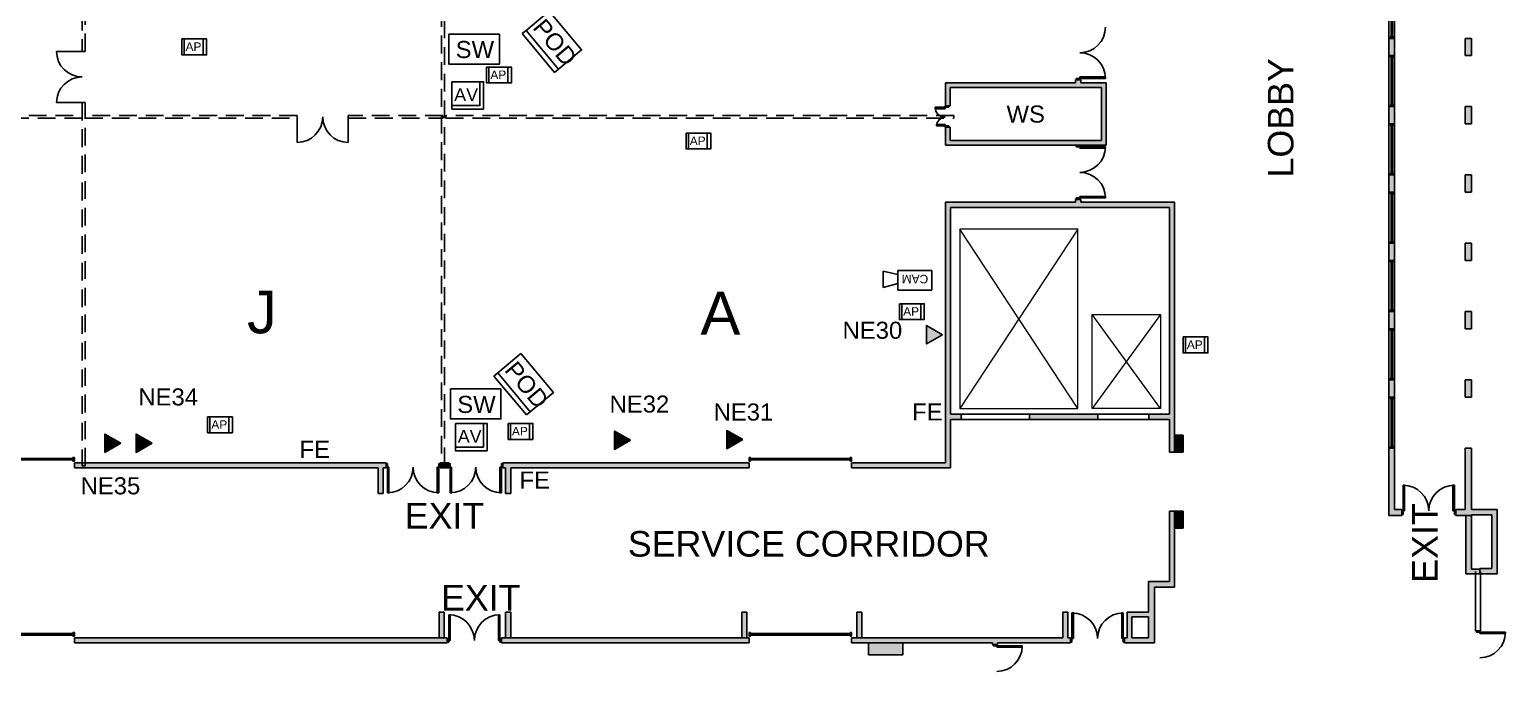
# Model space of a CAD drawing. Header units: inches. Extents: x 619 to 4432, y -2787 to -96.
# Drawn here: x 2310 to 4384, y -2787 to -1885 of the extents above; entities that cross this region are included whole.
import ezdxf
from ezdxf.enums import TextEntityAlignment as Align

# ---------------------------------------------------------------- set-up
doc = ezdxf.new("R2010")
doc.units = ezdxf.units.IN
doc.header["$LTSCALE"] = 100
doc.header["$MEASUREMENT"] = 0
doc.linetypes.add('HIDDEN', pattern=[0.375, 0.25, -0.125])
for name, color, linetype in [('ap_location', 50, 'CONTINUOUS'), ('av_hardware', 62, 'CONTINUOUS'), ('bldg_airwall', 52, 'HIDDEN'), ('bldg_airwall_text', 56, 'CONTINUOUS'), ('bldg_doors', 9, 'CONTINUOUS'), ('bldg_doors_service', 7, 'CONTINUOUS'), ('bldg_fire', 1, 'CONTINUOUS'), ('bldg_glass', 9, 'CONTINUOUS'), ('bldg_text90', 94, 'CONTINUOUS'), ('bldg_wallint', 9, 'CONTINUOUS'), ('bldg_wallintsol', 9, 'CONTINUOUS'), ('data_jack', 110, 'CONTINUOUS'), ('switch_location', 40, 'CONTINUOUS')]:
    doc.layers.add(name, color=color, linetype=linetype)
doc.layers.add('bldg_elev', color=9, linetype='CONTINUOUS', lineweight=18)
doc.styles.add('bldgtx36', font='arial.ttf', dxfattribs={"height": 36})
doc.styles.add('bldgtx48', font='arial.ttf', dxfattribs={"height": 48})
doc.styles.add('showtx24', font='arial.ttf', dxfattribs={"height": 24})

msp = doc.modelspace()

# ---------------------------------------------------------------- hatches: boundary and pattern name
at = {"layer": 'bldg_wallintsol'}
h = msp.add_hatch(color=256, dxfattribs=at)
h.paths.add_polyline_path([(4228.6, -1897.4), (4220.5, -1897.4), (4220.5, -1921.4), (4228.6, -1921.4)])
h.paths.add_polyline_path([(4228.6, -1993.4), (4220.5, -1993.4), (4220.5, -2017.4), (4228.6, -2017.4)])
h.paths.add_polyline_path([(4336.6, -1897.4), (4327.6, -1897.4), (4327.6, -1921.4), (4336.6, -1921.4)])
h.paths.add_polyline_path([(4336.6, -1993.4), (4327.6, -1993.4), (4327.6, -2017.4), (4336.6, -2017.4)])
h.paths.add_polyline_path([(4228.6, -2089.4), (4220.5, -2089.4), (4220.5, -2113.4), (4228.6, -2113.4)])
h.paths.add_polyline_path([(4336.6, -2089.4), (4327.6, -2089.4), (4327.6, -2113.4), (4336.6, -2113.4)])
for points in [[(3604.1, -2022.3), (3597.5, -2022.3), (3597.5, -2047.7), (3780.2, -2047.7), (3787.5, -2047.7), (3823.5, -2047.7), (3823.5, -1959.7), (3787.5, -1959.7), (3787.5, -1955.7), (3780.2, -1955.7), (3780.2, -1959.7), (3597.5, -1959.7), (3597.5, -1992.3), (3604.1, -1992.3), (3604.1, -1966.4), (3787.5, -1966.4), (3816.8, -1966.4), (3816.8, -2041.1), (3787.5, -2041.1), (3604.1, -2041.1)], [(3604.7, -2135), (3787.5, -2135), (3912.2, -2135), (3912.2, -2425.7), (3883.5, -2425.7), (3883.5, -2433), (3912.2, -2433), (3912.2, -2479.1), (3919.5, -2479.1), (3919.5, -2425.7), (3919.5, -2127.7), (3787.5, -2127.7), (3787.5, -2123.7), (3780.2, -2123.7), (3780.2, -2127.7), (3597.5, -2127.7), (3597.5, -2425.7), (3597.5, -2493.7), (3465.5, -2493.7), (3465.5, -2501), (3604.7, -2501), (3604.7, -2433), (3621.5, -2433), (3621.5, -2425.7), (3604.7, -2425.7)], [(3811.5, -2425.7), (3715.5, -2425.7), (3715.5, -2433), (3811.5, -2433)], [(3931.5, -2455.1), (3919.5, -2455.1), (3919.5, -2479.1), (3931.5, -2479.1)], [(4228.6, -2473.4), (4220.5, -2473.4), (4220.5, -2567.9), (4238.6, -2567.9), (4238.6, -2559.7), (4228.6, -2559.7)], [(4336.6, -2473.4), (4327.6, -2473.4), (4327.6, -2559.7), (4314.6, -2559.7), (4314.6, -2567.9), (4336.6, -2567.9), (4336.6, -2567.2), (4365.1, -2567.2), (4365.1, -2642.2), (4348.6, -2642.2), (4348.6, -2649.7), (4372.6, -2649.7), (4372.6, -2559.7), (4336.6, -2559.7)], [(2811.5, -2493.7), (2803.8, -2493.7), (2373.5, -2493.7), (2373.5, -2501), (2800.2, -2501), (2800.2, -2537), (2807.5, -2537), (2807.5, -2501), (2811.5, -2501)], [(2899.5, -2493.7), (2887.5, -2493.7), (2887.5, -2501), (2899.5, -2501)], [(3321.5, -2493.7), (2983.1, -2493.7), (2975.5, -2493.7), (2975.5, -2501), (2979.5, -2501), (2979.5, -2537), (2986.7, -2537), (2986.7, -2501), (3321.5, -2501)], [(3931.5, -2561.9), (3919.5, -2561.9), (3919.5, -2585.9), (3931.5, -2585.9)], [(4348.6, -2643.1), (4336.6, -2643.1), (4336.6, -2567.9), (4328.5, -2567.9), (4328.5, -2649.7), (4348.6, -2649.7)], [(2893.2, -2703.7), (2886, -2703.7), (2886, -2739.7), (2893.2, -2739.7)], [(2986.7, -2703.7), (2979.5, -2703.7), (2979.5, -2739.7), (2986.7, -2739.7)], [(3318.6, -2703.7), (3311.4, -2703.7), (3311.4, -2739.7), (3318.6, -2739.7)], [(3773.2, -2739.7), (3769.5, -2739.7), (3769.5, -2703.7), (3762.3, -2703.7), (3762.3, -2739.7), (3465.5, -2739.7), (3465.5, -2747), (3663.4, -2747), (3663.4, -2749.1), (3670.7, -2749.1), (3670.7, -2747), (3769.5, -2747), (3773.2, -2747)], [(3480.1, -2703.7), (3472.8, -2703.7), (3472.8, -2739.7), (3480.1, -2739.7)], [(2897.5, -2739.7), (2373.5, -2739.7), (2373.5, -2747), (2897.5, -2747)], [(3321.5, -2739.7), (2973.5, -2739.7), (2973.5, -2747), (3321.5, -2747)], [(3537.5, -2763.8), (3537.5, -2747), (3489.5, -2747), (3489.5, -2763.8)]]:
    msp.add_hatch(color=256, dxfattribs=at).paths.add_polyline_path(points)
h = msp.add_hatch(color=256, dxfattribs=at)
h.paths.add_polyline_path([(4228.6, -2185.4), (4220.5, -2185.4), (4220.5, -2209.4), (4228.6, -2209.4)])
h.paths.add_polyline_path([(4228.6, -2281.4), (4220.5, -2281.4), (4220.5, -2305.4), (4228.6, -2305.4)])
h.paths.add_polyline_path([(4336.6, -2185.4), (4327.6, -2185.4), (4327.6, -2209.4), (4336.6, -2209.4)])
h.paths.add_polyline_path([(4336.6, -2281.4), (4327.6, -2281.4), (4327.6, -2305.4), (4336.6, -2305.4)])
h.paths.add_polyline_path([(4228.6, -2377.4), (4220.5, -2377.4), (4220.5, -2401.4), (4228.6, -2401.4)])
h.paths.add_polyline_path([(4336.6, -2377.4), (4327.6, -2377.4), (4327.6, -2401.4), (4336.6, -2401.4)])
h = msp.add_hatch(color=256, dxfattribs=at)
h.paths.add_polyline_path([(3891, -2668.7), (3919.5, -2668.7), (3919.5, -2561.9), (3912.2, -2561.9), (3912.2, -2660.7), (3883, -2660.7), (3883, -2703.7), (3852.8, -2703.7), (3852.8, -2739.7), (3849.2, -2739.7), (3849.2, -2747), (3852.8, -2747), (3891, -2747)])
h.paths.add_polyline_path([(3883, -2710.4), (3883, -2739.7), (3859.4, -2739.7), (3859.4, -2710.4)], flags=16)
at = {"layer": 'data_jack'}
h = msp.add_hatch(color=256, dxfattribs=at)
h.dxf.hatch_style = 1
h.paths.add_polyline_path([(3593.3, -2313.9), (3570.9, -2300.9), (3570.9, -2326.8)])
h = msp.add_hatch(color=256, dxfattribs=at)
h.dxf.hatch_style = 1
h.paths.add_polyline_path([(2416.5, -2453.4), (2416.5, -2479.2), (2438.9, -2466.3)])
h = msp.add_hatch(color=256, dxfattribs=at)
h.dxf.hatch_style = 1
h.paths.add_polyline_path([(2460.3, -2453.4), (2460.3, -2479.2), (2482.7, -2466.3)])
h = msp.add_hatch(color=256, dxfattribs=at)
h.dxf.hatch_style = 1
h.paths.add_polyline_path([(3155, -2462.1), (3132.6, -2449.2), (3132.6, -2475)])
h = msp.add_hatch(color=256, dxfattribs=at)
h.dxf.hatch_style = 1
h.paths.add_polyline_path([(3290.4, -2448.4), (3290.4, -2474.2), (3312.8, -2461.3)])

# ---------------------------------------------------------------- linework, layer by layer
at = {"layer": 'ap_location'}
for p, q in [((2527.9, -1898.2), (2527.9, -1920.6)), ((2554.4, -1898.2), (2554.4, -1920.6)), ((2956.1, -1937.7), (2956.1, -1960.1)), ((2982.6, -1937.7), (2982.6, -1960.1)), ((3236.3, -2030.6), (3236.3, -2052.9)), ((3262.8, -2030.6), (3262.8, -2052.9)), ((3536.2, -2270.3), (3536.2, -2292.7)), ((3562.7, -2270.3), (3562.7, -2292.7)), ((3934.8, -2317), (3934.8, -2339.4)), ((3961.3, -2317), (3961.3, -2339.4)), ((2564, -2429.3), (2564, -2451.6)), ((2590.5, -2429.3), (2590.5, -2451.6)), ((2986.4, -2438.6), (2986.4, -2460.9)), ((3012.9, -2438.6), (3012.9, -2460.9))]:
    msp.add_line(p, q, dxfattribs=at)
for points in [[(2524.5, -1898.2), (2559.3, -1898.2), (2559.3, -1920.6), (2524.5, -1920.6)], [(2952.8, -1937.7), (2987.6, -1937.7), (2987.6, -1960.1), (2952.8, -1960.1)], [(3233, -2030.6), (3267.8, -2030.6), (3267.8, -2052.9), (3233, -2052.9)], [(3532.9, -2270.3), (3567.7, -2270.3), (3567.7, -2292.7), (3532.9, -2292.7)], [(3931.5, -2317), (3966.2, -2317), (3966.2, -2339.4), (3931.5, -2339.4)], [(2560.7, -2429.3), (2595.5, -2429.3), (2595.5, -2451.6), (2560.7, -2451.6)], [(2983.1, -2438.6), (3017.9, -2438.6), (3017.9, -2460.9), (2983.1, -2460.9)]]:
    msp.add_lwpolyline(points, close=True, dxfattribs=at)
at = {"layer": 'av_hardware'}
for p, q in [((3008.1, -1886.3), (3002.7, -1890.8)), ((3002.7, -1890.8), (3048.3, -1945.4)), ((3048.3, -1945.4), (3053.8, -1940.8)), ((3509.8, -2247.3), (3509.8, -2224.5)), ((3509.8, -2224.5), (3530.6, -2229.3)), ((3578.4, -2223.6), (3530.6, -2223.6)), ((3530.6, -2223.6), (3530.6, -2251.4)), ((3530.6, -2241.7), (3509.8, -2247.3)), ((3578.4, -2251.4), (3530.6, -2251.4)), ((2968.5, -2367.5), (2963, -2372.1)), ((2963, -2372.1), (3008.7, -2426.6)), ((3008.7, -2426.6), (3014.1, -2422.1))]:
    msp.add_line(p, q, dxfattribs=at)
for points in [[(3040.5, -1859.2), (3086.2, -1913.7), (3053.8, -1940.8), (3008.1, -1886.3)], [(2903.9, -1958.4), (2948.4, -1958.4), (2948.4, -1996.7), (2903.9, -1996.7)], [(2903.9, -1958.4), (2943.4, -1958.4), (2943.4, -1992), (2903.9, -1992)], [(3000.8, -2340.4), (3046.5, -2395), (3014.1, -2422.1), (2968.5, -2367.5)], [(2908.9, -2438.6), (2953.3, -2438.6), (2953.3, -2476.9), (2908.9, -2476.9)], [(2908.9, -2438.6), (2948.3, -2438.6), (2948.3, -2472.1), (2908.9, -2472.1)]]:
    msp.add_lwpolyline(points, close=True, dxfattribs=at)
msp.add_lwpolyline([(3578.4, -2223.6), (3578.4, -2251.4)], dxfattribs=at)
at = {"layer": 'bldg_airwall', "linetype": 'Continuous'}
for p, q in [((2348.5, -1915.7), (2384.5, -1915.7)), ((2348.5, -1987.7), (2384.5, -1987.7)), ((2686.4, -2043.7), (2686.4, -2007.7)), ((2758.4, -2043.7), (2758.4, -2007.7))]:
    msp.add_line(p, q, dxfattribs=at)
at = {"layer": 'bldg_airwall'}
for points in [[(2388.5, -1073.7), (2384.5, -1073.7), (2384.5, -1915.7), (2388.5, -1915.7)], [(2893.5, -1631), (2889.5, -1631), (2889.5, -2497.2), (2893.5, -2497.2)], [(2388.5, -1987.7), (2384.5, -1987.7), (2384.5, -2498), (2388.5, -2498)], [(2084.5, -2005.7), (2384.5, -2005.7), (2384.5, -2009.7), (2084.5, -2009.7)], [(2686.4, -2005.7), (2388.5, -2005.7), (2388.5, -2009.7), (2686.4, -2009.7)], [(2891.4, -2005.7), (2758.4, -2005.7), (2758.4, -2009.7), (2891.4, -2009.7)], [(3609.4, -2005.7), (2895.4, -2005.7), (2895.4, -2009.7), (3609.4, -2009.7)]]:
    msp.add_lwpolyline(points, close=True, dxfattribs=at)
at = {"layer": 'bldg_airwall', "linetype": 'Continuous'}
for centre, start, end in [((2384.5, -1915.7), 180, 270), ((2384.5, -1987.7), 90, 180), ((2686.4, -2007.7), 270, 0), ((2758.4, -2007.7), 180, 270)]:
    msp.add_arc(centre, 36, start, end, dxfattribs=at)
at = {"layer": 'bldg_doors'}
for p, q in [((3781.3, -1953.7), (3781.3, -1955.7)), ((3786.3, -1953.7), (3781.3, -1953.7)), ((3781.3, -1955.7), (3786.3, -1955.7)), ((3786.3, -1953.7), (3786.3, -1951.7)), ((3786.3, -1951.7), (3822.3, -1951.7)), ((3822.3, -1953.7), (3786.3, -1953.7)), ((3786.3, -1955.7), (3786.3, -1953.7)), ((3822.3, -1951.7), (3822.3, -1953.7)), ((3583.1, -1996.3), (3583.1, -1994.3)), ((3583.1, -1994.3), (3597.1, -1994.3)), ((3597.1, -1996.3), (3583.1, -1996.3)), ((3602.1, -1992.3), (3597.1, -1992.3)), ((3597.1, -1992.3), (3597.1, -1994.3)), ((3597.1, -1994.3), (3597.1, -1996.3)), ((3597.1, -1994.3), (3602.1, -1994.3)), ((3602.1, -1994.3), (3602.1, -1992.3)), ((3585.1, -2020.3), (3585.1, -2018.3)), ((3585.1, -2018.3), (3597.1, -2018.3)), ((3597.1, -2020.3), (3585.1, -2020.3)), ((3597.1, -2018.3), (3597.1, -2020.3)), ((3597.1, -2022.3), (3597.1, -2020.3)), ((3597.1, -2020.3), (3602.1, -2020.3)), ((3602.1, -2022.3), (3597.1, -2022.3)), ((3602.1, -2020.3), (3602.1, -2022.3)), ((3781.3, -2049.7), (3781.3, -2047.7)), ((3781.3, -2047.7), (3786.3, -2047.7)), ((3786.3, -2049.7), (3781.3, -2049.7)), ((3786.3, -2047.7), (3786.3, -2049.7)), ((3786.3, -2049.7), (3786.3, -2051.7)), ((3822.3, -2049.7), (3786.3, -2049.7)), ((3786.3, -2051.7), (3822.3, -2051.7)), ((3822.3, -2051.7), (3822.3, -2049.7)), ((3781.3, -2121.7), (3781.3, -2123.7)), ((3786.3, -2121.7), (3781.3, -2121.7)), ((3781.3, -2123.7), (3786.3, -2123.7)), ((3786.3, -2121.7), (3786.3, -2119.7)), ((3786.3, -2119.7), (3822.3, -2119.7)), ((3822.3, -2121.7), (3786.3, -2121.7)), ((3786.3, -2123.7), (3786.3, -2121.7)), ((3822.3, -2119.7), (3822.3, -2121.7)), ((2813.5, -2494.9), (2811.5, -2494.9)), ((2811.5, -2494.9), (2811.5, -2499.9)), ((2811.5, -2499.9), (2813.5, -2499.9)), ((2813.5, -2499.9), (2813.5, -2494.9)), ((2813.5, -2499.9), (2815.5, -2499.9)), ((2813.5, -2535.9), (2813.5, -2499.9)), ((2815.5, -2499.9), (2815.5, -2535.9)), ((2885.5, -2499.9), (2883.5, -2499.9)), ((2883.5, -2499.9), (2883.5, -2535.9)), ((2885.5, -2494.9), (2887.5, -2494.9)), ((2885.5, -2499.9), (2885.5, -2494.9)), ((2885.5, -2535.9), (2885.5, -2499.9)), ((2887.5, -2499.9), (2885.5, -2499.9)), ((2887.5, -2494.9), (2887.5, -2499.9)), ((2901.5, -2494.9), (2899.5, -2494.9)), ((2899.5, -2494.9), (2899.5, -2499.9)), ((2899.5, -2499.9), (2901.5, -2499.9)), ((2901.5, -2499.9), (2901.5, -2494.9)), ((2901.5, -2499.9), (2903.5, -2499.9)), ((2901.5, -2535.9), (2901.5, -2499.9)), ((2903.5, -2499.9), (2903.5, -2535.9)), ((2973.5, -2499.9), (2971.5, -2499.9)), ((2971.5, -2499.9), (2971.5, -2535.9)), ((2973.5, -2494.9), (2975.5, -2494.9)), ((2973.5, -2499.9), (2973.5, -2494.9)), ((2973.5, -2535.9), (2973.5, -2499.9)), ((2975.5, -2499.9), (2973.5, -2499.9)), ((2975.5, -2494.9), (2975.5, -2499.9)), ((4242.6, -2525.3), (4240.6, -2525.3)), ((4240.6, -2525.3), (4240.6, -2561.3)), ((4242.6, -2561.3), (4242.6, -2525.3)), ((4310.6, -2561.3), (4310.6, -2525.3)), ((4310.6, -2525.3), (4312.6, -2525.3)), ((4312.6, -2525.3), (4312.6, -2561.3)), ((2815.5, -2535.9), (2813.5, -2535.9)), ((2883.5, -2535.9), (2885.5, -2535.9)), ((2903.5, -2535.9), (2901.5, -2535.9)), ((2971.5, -2535.9), (2973.5, -2535.9)), ((4238.6, -2566.3), (4238.6, -2561.3)), ((4238.6, -2561.3), (4240.6, -2561.3)), ((4240.6, -2566.3), (4238.6, -2566.3)), ((4240.6, -2561.3), (4242.6, -2561.3)), ((4240.6, -2561.3), (4240.6, -2566.3)), ((4312.6, -2561.3), (4310.6, -2561.3)), ((4314.6, -2561.3), (4312.6, -2561.3)), ((4312.6, -2561.3), (4312.6, -2566.3)), ((4312.6, -2566.3), (4314.6, -2566.3)), ((4314.6, -2566.3), (4314.6, -2561.3)), ((2901.5, -2707.4), (2899.5, -2707.4)), ((2899.5, -2707.4), (2899.5, -2743.4)), ((2901.5, -2743.4), (2901.5, -2707.4)), ((2969.5, -2743.4), (2969.5, -2707.4)), ((2969.5, -2707.4), (2971.5, -2707.4)), ((2971.5, -2707.4), (2971.5, -2743.4)), ((3777.2, -2704.9), (3775.2, -2704.9)), ((3775.2, -2704.9), (3775.2, -2740.9)), ((3777.2, -2740.9), (3777.2, -2704.9)), ((3845.2, -2740.9), (3845.2, -2704.9)), ((3845.2, -2704.9), (3847.2, -2704.9)), ((3847.2, -2704.9), (3847.2, -2740.9)), ((4343.4, -2731.9), (4343.4, -2729.9)), ((4343.4, -2729.9), (4348.4, -2729.9)), ((4348.4, -2731.9), (4343.4, -2731.9)), ((4348.4, -2729.9), (4348.4, -2731.9)), ((4348.4, -2731.9), (4348.4, -2733.9)), ((4384.4, -2731.9), (4348.4, -2731.9)), ((4348.4, -2733.9), (4384.4, -2733.9)), ((4384.4, -2733.9), (4384.4, -2731.9)), ((2899.5, -2740.9), (2897.5, -2740.9)), ((2897.5, -2740.9), (2897.5, -2745.9)), ((2897.5, -2745.9), (2899.5, -2745.9)), ((2899.5, -2745.9), (2899.5, -2740.9)), ((2899.5, -2743.4), (2901.5, -2743.4)), ((2971.5, -2743.4), (2969.5, -2743.4)), ((2971.5, -2740.9), (2973.5, -2740.9)), ((2971.5, -2745.9), (2971.5, -2740.9)), ((2973.5, -2745.9), (2971.5, -2745.9)), ((2973.5, -2740.9), (2973.5, -2745.9)), ((3664.5, -2751.1), (3664.5, -2749.1)), ((3664.5, -2749.1), (3669.5, -2749.1)), ((3669.5, -2751.1), (3664.5, -2751.1)), ((3669.5, -2749.1), (3669.5, -2751.1)), ((3669.5, -2751.1), (3669.5, -2753.1)), ((3705.5, -2751.1), (3669.5, -2751.1)), ((3669.5, -2753.1), (3705.5, -2753.1)), ((3705.5, -2753.1), (3705.5, -2751.1)), ((3773.2, -2745.9), (3773.2, -2740.9)), ((3773.2, -2740.9), (3775.2, -2740.9)), ((3775.2, -2745.9), (3773.2, -2745.9)), ((3775.2, -2740.9), (3777.2, -2740.9)), ((3775.2, -2740.9), (3775.2, -2745.9)), ((3847.2, -2740.9), (3845.2, -2740.9)), ((3849.2, -2740.9), (3847.2, -2740.9)), ((3847.2, -2740.9), (3847.2, -2745.9)), ((3847.2, -2745.9), (3849.2, -2745.9)), ((3849.2, -2745.9), (3849.2, -2740.9))]:
    msp.add_line(p, q, dxfattribs=at)
for centre, radius, start, end in [((3786.3, -1881.7), 36, 270, 0), ((3597.1, -2020.3), 12, 90, 180), ((3786.3, -2049.7), 36, 270, 0), ((2885.5, -2499.9), 36, 180, 270), ((2973.5, -2499.9), 36, 180, 270), ((4240.6, -2561.3), 36, 0, 90), ((2899.5, -2743.4), 36, 0, 90), ((3775.2, -2740.9), 36, 0, 90), ((4348.4, -2731.9), 36, 270, 0), ((3669.5, -2751.1), 36, 270, 0)]:
    msp.add_arc(centre, radius, start, end, dxfattribs=at)
at = {"layer": 'bldg_doors', "extrusion": (0, 0, -1)}
for centre, radius, start, end in [((-3786.3, -1953.7), 36, 90, 180), ((-3597.1, -1994.3), 14, 270, 0), ((-3786.3, -2121.7), 36, 90, 180), ((-2813.5, -2499.9), 36, 180, 270), ((-2901.5, -2499.9), 36, 180, 270), ((-4312.6, -2561.3), 36, 0, 90), ((-2971.5, -2743.4), 36, 0, 90), ((-3847.2, -2740.9), 36, 0, 90)]:
    msp.add_arc(centre, radius, start, end, dxfattribs=at)
at = {"layer": 'bldg_doors_service'}
for p, q in [((2371.5, -2487.9), (2231.5, -2487.9)), ((2371.5, -2486.4), (2373.5, -2486.4)), ((2371.5, -2491.4), (2371.5, -2486.4)), ((2371.5, -2489.9), (2371.5, -2487.9)), ((2373.5, -2486.4), (2373.5, -2491.4)), ((3323.5, -2486.4), (3321.5, -2486.4)), ((3321.5, -2486.4), (3321.5, -2491.4)), ((3323.5, -2491.4), (3323.5, -2486.4)), ((3463.5, -2487.9), (3323.5, -2487.9)), ((3323.5, -2487.9), (3323.5, -2489.9)), ((3463.5, -2486.4), (3465.5, -2486.4)), ((3463.5, -2491.4), (3463.5, -2486.4)), ((3463.5, -2489.9), (3463.5, -2487.9)), ((3465.5, -2486.4), (3465.5, -2491.4)), ((2231.5, -2489.9), (2371.5, -2489.9)), ((2373.5, -2491.4), (2371.5, -2491.4)), ((3321.5, -2491.4), (3323.5, -2491.4)), ((3323.5, -2489.9), (3463.5, -2489.9)), ((3465.5, -2491.4), (3463.5, -2491.4)), ((2371.5, -2733.9), (2231.5, -2733.9)), ((2231.5, -2735.9), (2371.5, -2735.9)), ((2373.5, -2732.4), (2371.5, -2732.4)), ((2371.5, -2732.4), (2371.5, -2737.4)), ((2371.5, -2735.9), (2371.5, -2733.9)), ((2371.5, -2737.4), (2373.5, -2737.4)), ((2373.5, -2737.4), (2373.5, -2732.4)), ((3321.5, -2737.4), (3321.5, -2732.4)), ((3321.5, -2732.4), (3323.5, -2732.4)), ((3323.5, -2737.4), (3321.5, -2737.4)), ((3323.5, -2732.4), (3323.5, -2737.4)), ((3323.5, -2735.9), (3323.5, -2733.9)), ((3323.5, -2733.9), (3463.5, -2733.9)), ((3463.5, -2735.9), (3323.5, -2735.9)), ((3465.5, -2732.4), (3463.5, -2732.4)), ((3463.5, -2732.4), (3463.5, -2737.4)), ((3463.5, -2733.9), (3463.5, -2735.9)), ((3463.5, -2737.4), (3465.5, -2737.4)), ((3465.5, -2737.4), (3465.5, -2732.4))]:
    msp.add_line(p, q, dxfattribs=at)
at = {"layer": 'bldg_elev'}
for p, q in [((3783.5, -2165.7), (3617.5, -2417.7)), ((3783.5, -2417.7), (3617.5, -2165.7)), ((3899.5, -2285.7), (3803.5, -2417.7)), ((3899.5, -2417.7), (3803.5, -2285.7))]:
    msp.add_line(p, q, dxfattribs=at)
for points in [[(3783.5, -2417.7), (3783.5, -2165.7), (3617.5, -2165.7), (3617.5, -2417.7)], [(3803.5, -2417.7), (3803.5, -2285.7), (3899.5, -2285.7), (3899.5, -2417.7)]]:
    msp.add_lwpolyline(points, close=True, dxfattribs=at)
at = {"layer": 'bldg_glass'}
for p, q in [((4220.5, -1825.4), (4220.5, -1897.4)), ((4223.6, -1827.4), (4223.6, -1895.5)), ((4224.6, -1829.4), (4224.6, -1893.5)), ((4225.6, -1895.5), (4225.6, -1827.4)), ((4228.6, -1825.4), (4228.6, -1897.4)), ((4222.2, -1895.5), (4222.2, -1897.4)), ((4226.9, -1895.5), (4222.2, -1895.5)), ((4222.2, -1897.4), (4226.9, -1897.4)), ((4225.6, -1893.5), (4223.6, -1893.5)), ((4223.6, -1895.5), (4225.6, -1895.5)), ((4226.9, -1897.4), (4226.9, -1895.5)), ((4220.5, -1921.4), (4220.5, -1993.4)), ((4222.2, -1923.4), (4222.2, -1921.4)), ((4222.2, -1921.4), (4226.9, -1921.4)), ((4226.9, -1923.4), (4222.2, -1923.4)), ((4225.6, -1923.4), (4223.6, -1923.4)), ((4223.6, -1923.4), (4223.6, -1991.5)), ((4225.6, -1925.4), (4223.6, -1925.4)), ((4224.6, -1925.4), (4224.6, -1989.5)), ((4225.6, -1991.5), (4225.6, -1923.4)), ((4226.9, -1921.4), (4226.9, -1923.4)), ((4228.6, -1921.4), (4228.6, -1993.4)), ((4225.6, -1989.5), (4223.6, -1989.5)), ((4222.2, -1991.5), (4222.2, -1993.4)), ((4226.9, -1991.5), (4222.2, -1991.5)), ((4222.2, -1993.4), (4226.9, -1993.4)), ((4223.6, -1991.5), (4225.6, -1991.5)), ((4226.9, -1993.4), (4226.9, -1991.5)), ((4220.5, -2017.4), (4220.5, -2089.4)), ((4222.2, -2019.4), (4222.2, -2017.4)), ((4222.2, -2017.4), (4226.9, -2017.4)), ((4226.9, -2019.4), (4222.2, -2019.4)), ((4225.6, -2019.4), (4223.6, -2019.4)), ((4223.6, -2019.4), (4223.6, -2087.5)), ((4225.6, -2021.4), (4223.6, -2021.4)), ((4224.6, -2021.4), (4224.6, -2085.5)), ((4225.6, -2087.5), (4225.6, -2019.4)), ((4226.9, -2017.4), (4226.9, -2019.4)), ((4228.6, -2017.4), (4228.6, -2089.4)), ((4222.2, -2087.5), (4222.2, -2089.4)), ((4226.9, -2087.5), (4222.2, -2087.5)), ((4222.2, -2089.4), (4226.9, -2089.4)), ((4225.6, -2085.5), (4223.6, -2085.5)), ((4223.6, -2087.5), (4225.6, -2087.5)), ((4226.9, -2089.4), (4226.9, -2087.5)), ((4220.5, -2113.4), (4220.5, -2185.4)), ((4222.2, -2115.4), (4222.2, -2113.4)), ((4222.2, -2113.4), (4226.9, -2113.4)), ((4226.9, -2115.4), (4222.2, -2115.4)), ((4225.6, -2115.4), (4223.6, -2115.4)), ((4223.6, -2115.4), (4223.6, -2183.5)), ((4225.6, -2183.5), (4225.6, -2115.4)), ((4226.9, -2113.4), (4226.9, -2115.4)), ((4228.6, -2113.4), (4228.6, -2185.4)), ((4225.6, -2117.4), (4223.6, -2117.4)), ((4224.6, -2117.4), (4224.6, -2181.5)), ((4222.2, -2183.5), (4222.2, -2185.4)), ((4226.9, -2183.5), (4222.2, -2183.5)), ((4222.2, -2185.4), (4226.9, -2185.4)), ((4225.6, -2181.5), (4223.6, -2181.5)), ((4223.6, -2183.5), (4225.6, -2183.5)), ((4226.9, -2185.4), (4226.9, -2183.5)), ((4220.5, -2209.4), (4220.5, -2281.4)), ((4222.2, -2211.4), (4222.2, -2209.4)), ((4222.2, -2209.4), (4226.9, -2209.4)), ((4226.9, -2211.4), (4222.2, -2211.4)), ((4225.6, -2211.4), (4223.6, -2211.4)), ((4223.6, -2211.4), (4223.6, -2279.5)), ((4225.6, -2213.4), (4223.6, -2213.4)), ((4224.6, -2213.4), (4224.6, -2277.5)), ((4225.6, -2279.5), (4225.6, -2211.4)), ((4226.9, -2209.4), (4226.9, -2211.4)), ((4228.6, -2209.4), (4228.6, -2281.4)), ((4222.2, -2279.5), (4222.2, -2281.4)), ((4226.9, -2279.5), (4222.2, -2279.5)), ((4225.6, -2277.5), (4223.6, -2277.5)), ((4223.6, -2279.5), (4225.6, -2279.5)), ((4226.9, -2281.4), (4226.9, -2279.5)), ((4222.2, -2281.4), (4226.9, -2281.4)), ((4220.5, -2305.4), (4220.5, -2377.4)), ((4222.2, -2307.4), (4222.2, -2305.4)), ((4222.2, -2305.4), (4226.9, -2305.4)), ((4226.9, -2307.4), (4222.2, -2307.4)), ((4225.6, -2307.4), (4223.6, -2307.4)), ((4223.6, -2307.4), (4223.6, -2375.5)), ((4225.6, -2309.4), (4223.6, -2309.4)), ((4224.6, -2309.4), (4224.6, -2373.5)), ((4225.6, -2375.5), (4225.6, -2307.4)), ((4226.9, -2305.4), (4226.9, -2307.4)), ((4228.6, -2305.4), (4228.6, -2377.4)), ((4222.2, -2375.5), (4222.2, -2377.4)), ((4226.9, -2375.5), (4222.2, -2375.5)), ((4222.2, -2377.4), (4226.9, -2377.4)), ((4225.6, -2373.5), (4223.6, -2373.5)), ((4223.6, -2375.5), (4225.6, -2375.5)), ((4226.9, -2377.4), (4226.9, -2375.5)), ((4220.5, -2401.4), (4220.5, -2473.4)), ((4222.2, -2403.4), (4222.2, -2401.4)), ((4222.2, -2401.4), (4226.9, -2401.4)), ((4226.9, -2403.4), (4222.2, -2403.4)), ((4225.6, -2403.4), (4223.6, -2403.4)), ((4223.6, -2403.4), (4223.6, -2471.5)), ((4225.6, -2405.4), (4223.6, -2405.4)), ((4224.6, -2405.4), (4224.6, -2469.5)), ((4225.6, -2471.5), (4225.6, -2403.4)), ((4226.9, -2401.4), (4226.9, -2403.4)), ((4228.6, -2401.4), (4228.6, -2473.4)), ((3619.5, -2425.7), (3715.5, -2425.7)), ((3883.5, -2425.7), (3811.5, -2425.7)), ((3619.5, -2433), (3715.5, -2433)), ((3883.5, -2433), (3811.5, -2433)), ((4222.2, -2471.5), (4222.2, -2473.4)), ((4226.9, -2471.5), (4222.2, -2471.5)), ((4222.2, -2473.4), (4226.9, -2473.4)), ((4225.6, -2469.5), (4223.6, -2469.5)), ((4223.6, -2471.5), (4225.6, -2471.5)), ((4226.9, -2473.4), (4226.9, -2471.5))]:
    msp.add_line(p, q, dxfattribs=at)
at = {"layer": 'bldg_wallint'}
for p, q in [((4220.5, -1897.4), (4220.5, -1921.4)), ((4228.6, -1897.4), (4220.5, -1897.4)), ((4228.6, -1921.4), (4228.6, -1897.4)), ((4327.6, -1897.4), (4327.6, -1921.4)), ((4336.6, -1897.4), (4327.6, -1897.4)), ((4336.6, -1921.4), (4336.6, -1897.4)), ((4220.5, -1921.4), (4228.6, -1921.4)), ((4327.6, -1921.4), (4336.6, -1921.4)), ((3780.2, -1959.7), (3597.5, -1959.7)), ((3597.5, -1959.7), (3597.5, -1992.3)), ((3604.1, -1966.4), (3787.5, -1966.4)), ((3604.1, -1992.3), (3604.1, -1966.4)), ((3780.2, -1955.7), (3780.2, -1959.7)), ((3787.5, -1955.7), (3780.2, -1955.7)), ((3787.5, -1959.7), (3787.5, -1955.7)), ((3823.5, -1959.7), (3787.5, -1959.7)), ((3787.5, -1966.4), (3816.8, -1966.4)), ((3816.8, -1966.4), (3816.8, -2041.1)), ((3823.5, -2047.7), (3823.5, -1959.7)), ((3597.5, -1992.3), (3604.1, -1992.3)), ((4220.5, -1993.4), (4220.5, -2017.4)), ((4228.6, -1993.4), (4220.5, -1993.4)), ((4228.6, -2017.4), (4228.6, -1993.4)), ((4327.6, -1993.4), (4327.6, -2017.4)), ((4336.6, -1993.4), (4327.6, -1993.4)), ((4336.6, -2017.4), (4336.6, -1993.4)), ((3597.5, -2022.3), (3597.5, -2047.7)), ((3604.1, -2022.3), (3597.5, -2022.3)), ((3604.1, -2041.1), (3604.1, -2022.3)), ((4220.5, -2017.4), (4228.6, -2017.4)), ((4327.6, -2017.4), (4336.6, -2017.4)), ((3597.5, -2047.7), (3780.2, -2047.7)), ((3787.5, -2041.1), (3604.1, -2041.1)), ((3780.2, -2047.7), (3787.5, -2047.7)), ((3780.2, -2047.7), (3780.2, -2047.7)), ((3816.8, -2041.1), (3787.5, -2041.1)), ((3787.5, -2047.7), (3823.5, -2047.7)), ((3787.5, -2047.7), (3787.5, -2047.7)), ((4220.5, -2089.4), (4220.5, -2113.4)), ((4228.6, -2089.4), (4220.5, -2089.4)), ((4228.6, -2113.4), (4228.6, -2089.4)), ((4327.6, -2089.4), (4327.6, -2113.4)), ((4336.6, -2089.4), (4327.6, -2089.4)), ((4336.6, -2113.4), (4336.6, -2089.4)), ((4220.5, -2113.4), (4228.6, -2113.4)), ((4327.6, -2113.4), (4336.6, -2113.4)), ((3597.5, -2127.7), (3597.5, -2425.7)), ((3780.2, -2127.7), (3597.5, -2127.7)), ((3604.7, -2425.7), (3604.7, -2135)), ((3604.7, -2135), (3787.5, -2135)), ((3780.2, -2123.7), (3780.2, -2127.7)), ((3787.5, -2123.7), (3780.2, -2123.7)), ((3787.5, -2127.7), (3787.5, -2123.7)), ((3919.5, -2127.7), (3787.5, -2127.7)), ((3787.5, -2135), (3912.2, -2135)), ((3912.2, -2135), (3912.2, -2425.7)), ((3919.5, -2425.7), (3919.5, -2127.7)), ((4220.5, -2185.4), (4220.5, -2209.4)), ((4228.6, -2185.4), (4220.5, -2185.4)), ((4228.6, -2209.4), (4228.6, -2185.4)), ((4327.6, -2185.4), (4327.6, -2209.4)), ((4336.6, -2185.4), (4327.6, -2185.4)), ((4336.6, -2209.4), (4336.6, -2185.4)), ((4220.5, -2209.4), (4228.6, -2209.4)), ((4327.6, -2209.4), (4336.6, -2209.4)), ((4220.5, -2281.4), (4220.5, -2305.4)), ((4228.6, -2281.4), (4220.5, -2281.4)), ((4228.6, -2305.4), (4228.6, -2281.4)), ((4327.6, -2281.4), (4327.6, -2305.4)), ((4336.6, -2281.4), (4327.6, -2281.4)), ((4336.6, -2305.4), (4336.6, -2281.4)), ((4220.5, -2305.4), (4228.6, -2305.4)), ((4327.6, -2305.4), (4336.6, -2305.4)), ((4220.5, -2377.4), (4220.5, -2401.4)), ((4228.6, -2377.4), (4220.5, -2377.4)), ((4228.6, -2401.4), (4228.6, -2377.4)), ((4327.6, -2377.4), (4327.6, -2401.4)), ((4336.6, -2377.4), (4327.6, -2377.4)), ((4336.6, -2401.4), (4336.6, -2377.4)), ((4220.5, -2401.4), (4228.6, -2401.4)), ((4327.6, -2401.4), (4336.6, -2401.4)), ((3597.5, -2425.7), (3597.5, -2493.7)), ((3619.5, -2425.7), (3604.7, -2425.7)), ((3619.5, -2433), (3619.5, -2425.7)), ((3811.5, -2425.7), (3715.5, -2425.7)), ((3715.5, -2425.7), (3715.5, -2433)), ((3811.5, -2433), (3811.5, -2425.7)), ((3912.2, -2425.7), (3883.5, -2425.7)), ((3883.5, -2425.7), (3883.5, -2433)), ((3919.5, -2479.1), (3919.5, -2425.7)), ((3604.7, -2501), (3604.7, -2433)), ((3604.7, -2433), (3619.5, -2433)), ((3715.5, -2433), (3811.5, -2433)), ((3883.5, -2433), (3912.2, -2433)), ((3912.2, -2433), (3912.2, -2479.1)), ((3931.5, -2455.1), (3919.5, -2455.1)), ((3931.5, -2479.1), (3931.5, -2455.1)), ((3919.5, -2479.1), (3912.2, -2479.1)), ((3919.5, -2479.1), (3931.5, -2479.1)), ((4220.5, -2473.4), (4220.5, -2567.9)), ((4228.6, -2473.4), (4220.5, -2473.4)), ((4228.6, -2559.7), (4228.6, -2473.4)), ((4327.6, -2473.4), (4327.6, -2559.7)), ((4336.6, -2473.4), (4327.6, -2473.4)), ((4336.6, -2559.7), (4336.6, -2473.4)), ((2803.8, -2493.7), (2373.5, -2493.7)), ((2373.5, -2493.7), (2373.5, -2501)), ((2373.5, -2501), (2800.2, -2501)), ((2800.2, -2501), (2800.2, -2537)), ((2811.5, -2493.7), (2803.8, -2493.7)), ((2807.5, -2537), (2807.5, -2501)), ((2807.5, -2501), (2811.5, -2501)), ((2811.5, -2501), (2811.5, -2493.7)), ((2899.5, -2493.7), (2887.5, -2493.7)), ((2887.5, -2493.7), (2887.5, -2501)), ((2887.5, -2501), (2899.5, -2501)), ((2899.5, -2501), (2899.5, -2493.7)), ((2983.1, -2493.7), (2975.5, -2493.7)), ((2975.5, -2493.7), (2975.5, -2501)), ((2975.5, -2501), (2979.5, -2501)), ((2979.5, -2501), (2979.5, -2537)), ((3321.5, -2493.7), (2983.1, -2493.7)), ((2986.7, -2501), (3321.5, -2501)), ((2986.7, -2537), (2986.7, -2501)), ((3321.5, -2501), (3321.5, -2493.7)), ((3597.5, -2493.7), (3465.5, -2493.7)), ((3465.5, -2493.7), (3465.5, -2501)), ((3465.5, -2501), (3604.7, -2501)), ((2800.2, -2537), (2807.5, -2537)), ((2979.5, -2537), (2986.7, -2537)), ((3919.5, -2561.9), (3912.2, -2561.9)), ((3912.2, -2561.9), (3912.2, -2660.7)), ((3919.5, -2668.7), (3919.5, -2561.9)), ((3931.5, -2561.9), (3919.5, -2561.9)), ((3931.5, -2585.9), (3931.5, -2561.9)), ((4220.5, -2567.9), (4238.6, -2567.9)), ((4238.6, -2559.7), (4228.6, -2559.7)), ((4238.6, -2567.9), (4238.6, -2559.7)), ((4327.6, -2559.7), (4314.6, -2559.7)), ((4314.6, -2559.7), (4314.6, -2567.9)), ((4314.6, -2567.9), (4336.6, -2567.9)), ((4328.5, -2567.9), (4328.5, -2649.7)), ((4336.6, -2567.9), (4328.5, -2567.9)), ((4372.6, -2559.7), (4336.6, -2559.7)), ((4336.6, -2567.2), (4365.1, -2567.2)), ((4336.6, -2567.9), (4336.6, -2567.2)), ((4336.6, -2643.1), (4336.6, -2567.9)), ((4365.1, -2567.2), (4365.1, -2642.2)), ((4372.6, -2649.7), (4372.6, -2559.7)), ((3919.5, -2585.9), (3931.5, -2585.9)), ((4328.5, -2649.7), (4348.6, -2649.7)), ((4348.6, -2643.1), (4336.6, -2643.1)), ((4342.3, -2646.7), (4342.3, -2729.9)), ((4348.6, -2642.2), (4348.6, -2649.7)), ((4365.1, -2642.2), (4348.6, -2642.2)), ((4348.6, -2649.7), (4348.6, -2643.1)), ((4348.6, -2649.7), (4372.6, -2649.7)), ((4349.5, -2729.9), (4349.5, -2646.7)), ((3912.2, -2660.7), (3883, -2660.7)), ((3883, -2703.7), (3883, -2660.7)), ((3919.5, -2668.7), (3891, -2668.7)), ((3891, -2747), (3891, -2668.7)), ((2886, -2703.7), (2893.2, -2703.7)), ((2886, -2739.7), (2886, -2703.7)), ((2893.2, -2703.7), (2893.2, -2739.7)), ((2979.5, -2703.7), (2986.7, -2703.7)), ((2979.5, -2739.7), (2979.5, -2703.7)), ((2986.7, -2703.7), (2986.7, -2739.7)), ((3311.4, -2703.7), (3318.6, -2703.7)), ((3311.4, -2739.7), (3311.4, -2703.7)), ((3318.6, -2703.7), (3318.6, -2739.7)), ((3472.8, -2703.7), (3480.1, -2703.7)), ((3472.8, -2739.7), (3472.8, -2703.7)), ((3480.1, -2703.7), (3480.1, -2739.7)), ((3762.3, -2703.7), (3762.3, -2739.7)), ((3769.5, -2703.7), (3762.3, -2703.7)), ((3769.5, -2739.7), (3769.5, -2703.7)), ((3883, -2703.7), (3852.8, -2703.7)), ((3852.8, -2703.7), (3852.8, -2739.7)), ((3859.4, -2710.4), (3883, -2710.4)), ((3859.4, -2739.7), (3859.4, -2710.4)), ((3883, -2739.7), (3883, -2710.4)), ((4342.3, -2729.9), (4349.5, -2729.9)), ((2373.5, -2739.7), (2373.5, -2747)), ((2897.5, -2739.7), (2373.5, -2739.7)), ((2373.5, -2747), (2897.5, -2747)), ((2893.2, -2739.7), (2897.2, -2739.7)), ((2897.5, -2747), (2897.5, -2739.7)), ((2897.5, -2747), (2897.5, -2739.7)), ((3321.5, -2739.7), (2973.5, -2739.7)), ((2973.5, -2747), (2973.5, -2739.7)), ((2973.5, -2747), (2973.5, -2739.7)), ((2973.5, -2739.7), (2973.5, -2747)), ((2973.5, -2747), (3321.5, -2747)), ((3321.5, -2747), (3321.5, -2739.7)), ((3762.3, -2739.7), (3465.5, -2739.7)), ((3465.5, -2739.7), (3465.5, -2747)), ((3465.5, -2747), (3663.4, -2747)), ((3489.5, -2763.8), (3489.5, -2747)), ((3537.5, -2763.8), (3537.5, -2747)), ((3663.4, -2747), (3663.4, -2749.1)), ((3663.4, -2749.1), (3670.7, -2749.1)), ((3670.7, -2749.1), (3670.7, -2747)), ((3670.7, -2747), (3769.5, -2747)), ((3773.2, -2739.7), (3769.5, -2739.7)), ((3769.5, -2747), (3773.2, -2747)), ((3773.2, -2747), (3773.2, -2739.7)), ((3852.8, -2739.7), (3849.2, -2739.7)), ((3849.2, -2739.7), (3849.2, -2747)), ((3849.2, -2747), (3852.8, -2747)), ((3852.8, -2747), (3891, -2747)), ((3883, -2739.7), (3859.4, -2739.7)), ((3537.5, -2763.8), (3489.5, -2763.8))]:
    msp.add_line(p, q, dxfattribs=at)
at = {"layer": 'data_jack'}
for points in [[(3593.3, -2313.9), (3570.9, -2300.9), (3570.9, -2326.8)], [(2438.9, -2466.3), (2416.5, -2453.4), (2416.5, -2479.2)], [(2482.7, -2466.3), (2460.3, -2453.4), (2460.3, -2479.2)], [(3155, -2462.1), (3132.6, -2449.2), (3132.6, -2475)], [(3312.8, -2461.3), (3290.4, -2448.4), (3290.4, -2474.2)]]:
    msp.add_lwpolyline(points, close=True, dxfattribs=at)
at = {"layer": 'switch_location'}
for points in [[(2899.6, -1891.4), (2970.8, -1891.4), (2970.8, -1933.6), (2899.6, -1933.6)], [(2901.8, -2390.1), (2972.9, -2390.1), (2972.9, -2432.3), (2901.8, -2432.3)]]:
    msp.add_lwpolyline(points, close=True, dxfattribs=at)

# ---------------------------------------------------------------- texts
at = {"layer": 'ap_location', "char_height": 12, "attachment_point": 1, "style": 'bldgtx48'}
for insert in [(2529.7, -1903.1), (2958, -1942.6), (3238.2, -2035.4), (3538.1, -2275.2), (3936.7, -2321.9), (2565.9, -2434.1), (2988.3, -2443.4)]:
    msp.add_mtext_dynamic_manual_height_columns('AP', width=42.772, gutter_width=240, heights=[0], dxfattribs=dict(at, insert=insert))
at = {"layer": 'av_hardware', "attachment_point": 1, "style": 'bldgtx48'}
for s, insert, char_height, rotation in [('POD', (3034.8, -1867.5), 24, 309.9435), ('CAM', (3573.3, -2241.7), 12, 180), ('POD', (2995.1, -2348.7), 24, 309.9435)]:
    msp.add_mtext_dynamic_manual_height_columns(s, width=42.772, gutter_width=240, heights=[0], dxfattribs=dict(at, insert=insert, char_height=char_height, rotation=rotation))
at = {"layer": 'av_hardware', "char_height": 18, "width": 51.127, "attachment_point": 1, "style": 'bldgtx48'}
for insert in [(2907.2, -1967.5), (2912.2, -2447.7)]:
    msp.add_mtext('AV', dxfattribs=dict(at, insert=insert))
at = {"layer": 'bldg_airwall_text', "style": 'bldgtx36'}
for s, p in [('J', (2637, -2311.9)), ('A', (3281.3, -2313.6))]:
    msp.add_text(s, height=60, dxfattribs=at).set_placement(p, align=Align.CENTER)
at = {"layer": 'bldg_fire', "style": 'bldgtx36'}
for p in [(3572.1, -2434.3), (2711.3, -2486.9), (3020.4, -2530.1)]:
    msp.add_text('FE', height=24, dxfattribs=at).set_placement(p, align=Align.CENTER)
at = {"layer": 'bldg_text90', "style": 'bldgtx36'}
for s, p in [('LOBBY', (4086.5, -2009.1)), ('EXIT', (4289.1, -2606.6))]:
    msp.add_text(s, height=36, rotation=90, dxfattribs=at).set_placement(p, align=Align.CENTER)
for s, height, p in [('WS', 24, (3710.3, -2015.8)), ('EXIT', 36, (2893.6, -2586.2)), ('SERVICE CORRIDOR', 36, (3405.4, -2625.7)), ('EXIT', 36, (2944.5, -2701.5))]:
    msp.add_text(s, height=height, dxfattribs=at).set_placement(p, align=Align.CENTER)
at = {"layer": 'data_jack', "char_height": 24, "attachment_point": 1, "style": 'showtx24'}
for s, width, insert in [('NE30', 93.699, (3452.9, -2295.6)), ('NE34', 79.956, (2463.4, -2389.3)), ('NE32', 102.444, (3125.5, -2399.3)), ('NE31', 103.693, (3271.7, -2410.5)), ('NE35', 96.197, (2382.2, -2514.2))]:
    msp.add_mtext_dynamic_manual_height_columns(s, width=width, gutter_width=120, heights=[0], dxfattribs=dict(at, insert=insert))
at = {"layer": 'switch_location', "char_height": 24, "attachment_point": 1, "style": 'bldgtx48'}
for insert in [(2909.3, -1901.1), (2911.5, -2399.8)]:
    msp.add_mtext_dynamic_manual_height_columns('SW', width=42.772, gutter_width=240, heights=[0], dxfattribs=dict(at, insert=insert))

doc.saveas('drawing.dxf')
